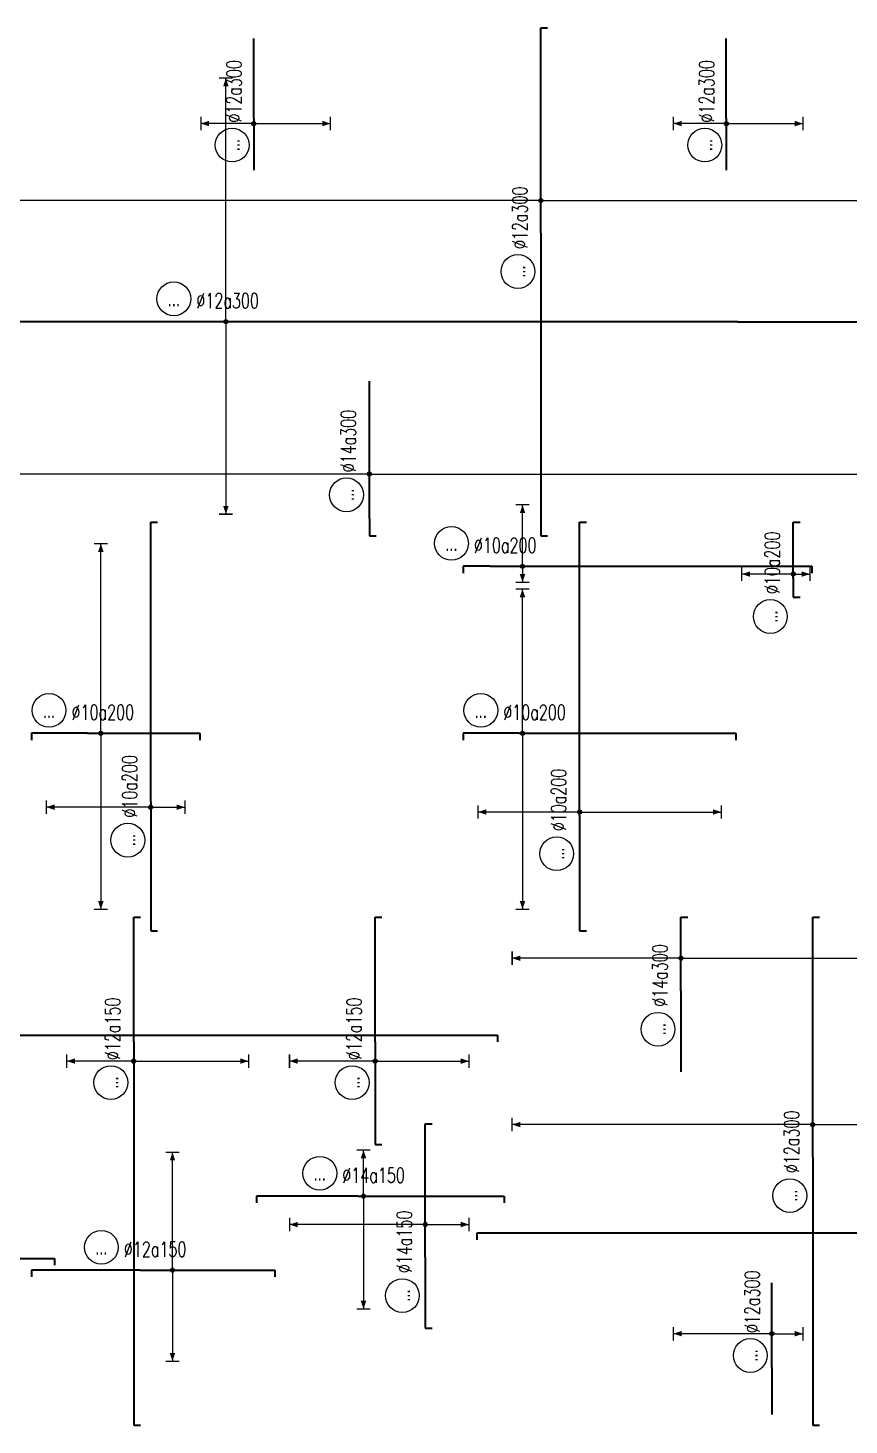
# Model space of a CAD drawing. Header units: millimetres. Extents: x 118516 to 587758, y -25561 to 50684.
# Drawn here: x 282070 to 300138, y 8320 to 39080 of the extents above; entities that cross this region are included whole.
import ezdxf
from ezdxf.enums import TextEntityAlignment as Align

# ---------------------------------------------------------------- set-up
doc = ezdxf.new("R2010")
doc.units = ezdxf.units.MM
doc.layers.get('0').update_dxf_attribs({"lineweight": 20})
for name, color, linetype, lineweight in [('NDC_S_DIM', 1, 'Continuous', 15), ('NDC_S_REBAR', 4, 'Continuous', 35), ('NDC_S_VN TEXT', 7, 'Continuous', 20)]:
    doc.layers.add(name, color=color, linetype=linetype, lineweight=lineweight)
doc.styles.add('ARIAL', font='arial.ttf', dxfattribs={"width": 0.7})
doc.styles.add('NDC_ROMANS', font='romans.shx', dxfattribs={"width": 0.7})

# ---------------------------------------------------------------- blocks, each defined once
blk = doc.blocks.new('*U22')
h = blk.add_hatch(color=6)
edge = h.paths.add_edge_path()
edge.add_arc((-75.12, 0), 0.3, 0, 360)
at = {"layer": 'NDC_S_DIM', "color": 6}
for q in [(-75.12, 43.18), (-75.12, -18.82)]:
    blk.add_line((-75.12, 0), q, dxfattribs=at)
for points in [[(-76.12, 43.18, 0.2, 0.2, 0), (-74.12, 43.18, 0, 0, 0)], [(-76.12, -18.82, 0.2, 0.2, 0), (-74.12, -18.82, 0, 0, 0)]]:
    blk.add_lwpolyline(points, format="xyseb", dxfattribs=at)
at = {"layer": 'NDC_S_DIM'}
blk.add_circle((-82.75, 3.36), 2.48, dxfattribs=at)
at = {"layer": 'NDC_S_DIM', "color": 6}
blk.add_circle((-75.12, 0), 0.3, dxfattribs=at)
for points in [[(-75.52, 41.98), (-75.12, 43.18), (-74.72, 41.98)], [(-75.52, -17.62), (-75.12, -18.82), (-74.72, -17.62)]]:
    blk.add_solid(points, dxfattribs=at)
at = {"layer": 'NDC_S_REBAR'}
for p, q in [((0, 0), (-141.56, 0)), ((-141.56, 0), (-141.56, -1)), ((0, 0), (33.98, 0)), ((33.98, 0), (33.98, -1)), ((-141.56, -1), (-141.56, -1)), ((33.98, -1), (33.98, -1))]:
    blk.add_line(p, q, dxfattribs=at)
at = {"layer": 'NDC_S_VN TEXT', "style": 'ARIAL', "width": 0.7}
blk.add_attdef('KHT', text='', height=2.2, dxfattribs=at).set_placement((-82.75, 3.36), align=Align.MIDDLE_CENTER)
at = {"layer": 'NDC_S_VN TEXT', "color": 3, "style": 'NDC_ROMANS', "width": 0.7}
blk.add_attdef('DKT', (-79.45, 1.98), '', height=2.2, dxfattribs=at)
blk = doc.blocks.new('*U28')
h = blk.add_hatch(color=6)
edge = h.paths.add_edge_path()
edge.add_arc((4.81, 0), 0.3, 0, 360)
at = {"layer": 'NDC_S_DIM', "color": 6}
for q in [(4.81, 44.09), (4.81, -47.25)]:
    blk.add_line((4.81, 0), q, dxfattribs=at)
for points in [[(3.81, 44.09, 0.2, 0.2, 0), (5.81, 44.09, 0, 0, 0)], [(3.81, -47.25, 0.2, 0.2, 0), (5.81, -47.25, 0, 0, 0)]]:
    blk.add_lwpolyline(points, format="xyseb", dxfattribs=at)
at = {"layer": 'NDC_S_DIM'}
blk.add_circle((-5.62, 3.36), 2.48, dxfattribs=at)
at = {"layer": 'NDC_S_DIM', "color": 6}
blk.add_circle((4.81, 0), 0.3, dxfattribs=at)
for points in [[(4.41, 42.89), (4.81, 44.09), (5.21, 42.89)], [(4.41, -46.05), (4.81, -47.25), (5.21, -46.05)]]:
    blk.add_solid(points, dxfattribs=at)
at = {"layer": 'NDC_S_REBAR'}
for p, q in [((0, 0), (-39.3, 0)), ((-39.3, 0), (-39.3, -1)), ((0, 0), (35.24, 0)), ((35.24, 0), (35.24, -1)), ((-39.3, -1), (-39.3, -1)), ((35.24, -1), (35.24, -1))]:
    blk.add_line(p, q, dxfattribs=at)
at = {"layer": 'NDC_S_VN TEXT', "style": 'ARIAL', "width": 0.7}
blk.add_attdef('KHT', text='', height=2.2, dxfattribs=at).set_placement((-5.62, 3.36), align=Align.MIDDLE_CENTER)
at = {"layer": 'NDC_S_VN TEXT', "color": 3, "style": 'NDC_ROMANS', "width": 0.7}
blk.add_attdef('DKT', (-2.32, 1.98), '', height=2.2, dxfattribs=at)
blk = doc.blocks.new('*U30')
h = blk.add_hatch(color=6)
edge = h.paths.add_edge_path()
edge.add_arc((4.81, 0), 0.3, 0, 360)
at = {"layer": 'NDC_S_DIM', "color": 6}
for q in [(4.81, 106.21), (4.81, -87.13)]:
    blk.add_line((4.81, 0), q, dxfattribs=at)
for points in [[(3.81, 106.21, 0.2, 0.2, 0), (5.81, 106.21, 0, 0, 0)], [(3.81, -87.13, 0.2, 0.2, 0), (5.81, -87.13, 0, 0, 0)]]:
    blk.add_lwpolyline(points, format="xyseb", dxfattribs=at)
at = {"layer": 'NDC_S_DIM'}
blk.add_circle((-5.62, 3.36), 2.48, dxfattribs=at)
at = {"layer": 'NDC_S_DIM', "color": 6}
blk.add_circle((4.81, 0), 0.3, dxfattribs=at)
for points in [[(4.41, 105.01), (4.81, 106.21), (5.21, 105.01)], [(4.41, -85.93), (4.81, -87.13), (5.21, -85.93)]]:
    blk.add_solid(points, dxfattribs=at)
at = {"layer": 'NDC_S_REBAR'}
for p, q in [((0, 0), (-44.4, 0)), ((-44.4, 0), (-44.4, -1)), ((0, 0), (30.14, 0)), ((30.14, 0), (30.14, -1)), ((-44.4, -1), (-44.4, -1)), ((30.14, -1), (30.14, -1))]:
    blk.add_line(p, q, dxfattribs=at)
at = {"layer": 'NDC_S_VN TEXT', "style": 'ARIAL', "width": 0.7}
blk.add_attdef('KHT', text='', height=2.2, dxfattribs=at).set_placement((-5.62, 3.36), align=Align.MIDDLE_CENTER)
at = {"layer": 'NDC_S_VN TEXT', "color": 3, "style": 'NDC_ROMANS', "width": 0.7}
blk.add_attdef('DKT', (-2.32, 1.98), '', height=2.2, dxfattribs=at)
blk = doc.blocks.new('*U78')
h = blk.add_hatch(color=6)
edge = h.paths.add_edge_path()
edge.add_arc((0.5, 0), 0.3, 0, 360)
at = {"layer": 'NDC_S_DIM', "color": 6}
for q in [(0.5, 21.16), (0.5, -25.84)]:
    blk.add_line((0.5, 0), q, dxfattribs=at)
for points in [[(-0.5, 21.16, 0.2, 0.2, 0), (1.5, 21.16, 0, 0, 0)], [(-0.5, -25.84, 0.2, 0.2, 0), (1.5, -25.84, 0, 0, 0)]]:
    blk.add_lwpolyline(points, format="xyseb", dxfattribs=at)
at = {"layer": 'NDC_S_DIM'}
blk.add_circle((-5.62, 3.36), 2.48, dxfattribs=at)
at = {"layer": 'NDC_S_DIM', "color": 6}
blk.add_circle((0.5, 0), 0.3, dxfattribs=at)
for points in [[(0.1, 19.96), (0.5, 21.16), (0.9, 19.96)], [(0.1, -24.64), (0.5, -25.84), (0.9, -24.64)]]:
    blk.add_solid(points, dxfattribs=at)
at = {"layer": 'NDC_S_REBAR'}
for p, q in [((0, 0), (-8.18, 0)), ((-8.18, 0), (-8.18, -1)), ((0, 0), (31.82, 0)), ((31.82, 0), (31.82, -1)), ((-8.18, -1), (-8.18, -1)), ((31.82, -1), (31.82, -1))]:
    blk.add_line(p, q, dxfattribs=at)
at = {"layer": 'NDC_S_VN TEXT', "style": 'ARIAL', "width": 0.7}
blk.add_attdef('KHT', text='', height=2.2, dxfattribs=at).set_placement((-5.62, 3.36), align=Align.MIDDLE_CENTER)
at = {"layer": 'NDC_S_VN TEXT', "color": 3, "style": 'NDC_ROMANS', "width": 0.7}
blk.add_attdef('DKT', (-2.32, 1.98), '', height=2.2, dxfattribs=at)
blk = doc.blocks.new('*U35')
h = blk.add_hatch(color=6)
edge = h.paths.add_edge_path()
edge.add_arc((1.97, 0), 0.3, 0, 360)
at = {"layer": 'NDC_S_DIM', "color": 6}
for q in [(1.97, 27.83), (1.97, -25.84)]:
    blk.add_line((1.97, 0), q, dxfattribs=at)
for points in [[(0.97, 27.83, 0.2, 0.2, 0), (2.97, 27.83, 0, 0, 0)], [(0.97, -25.84, 0.2, 0.2, 0), (2.97, -25.84, 0, 0, 0)]]:
    blk.add_lwpolyline(points, format="xyseb", dxfattribs=at)
at = {"layer": 'NDC_S_DIM'}
blk.add_circle((-5.62, 3.36), 2.48, dxfattribs=at)
at = {"layer": 'NDC_S_DIM', "color": 6}
blk.add_circle((1.97, 0), 0.3, dxfattribs=at)
for points in [[(1.57, 26.63), (1.97, 27.83), (2.37, 26.63)], [(1.57, -24.64), (1.97, -25.84), (2.37, -24.64)]]:
    blk.add_solid(points, dxfattribs=at)
at = {"layer": 'NDC_S_REBAR'}
for p, q in [((0, 0), (-8.18, 0)), ((-8.18, 0), (-8.18, -1)), ((0, 0), (16.48, 0)), ((16.48, 0), (16.48, -1)), ((-8.18, -1), (-8.18, -1)), ((16.48, -1), (16.48, -1))]:
    blk.add_line(p, q, dxfattribs=at)
at = {"layer": 'NDC_S_VN TEXT', "style": 'ARIAL', "width": 0.7}
blk.add_attdef('KHT', text='', height=2.2, dxfattribs=at).set_placement((-5.62, 3.36), align=Align.MIDDLE_CENTER)
at = {"layer": 'NDC_S_VN TEXT', "color": 3, "style": 'NDC_ROMANS', "width": 0.7}
blk.add_attdef('DKT', (-2.32, 1.98), '', height=2.2, dxfattribs=at)
blk = doc.blocks.new('*U31')
h = blk.add_hatch(color=6)
edge = h.paths.add_edge_path()
edge.add_arc((4.81, 0), 0.3, 0, 360)
at = {"layer": 'NDC_S_DIM', "color": 6}
for q in [(4.81, 9.02), (4.81, -2.36)]:
    blk.add_line((4.81, 0), q, dxfattribs=at)
for points in [[(3.81, 9.02, 0.2, 0.2, 0), (5.81, 9.02, 0, 0, 0)], [(3.81, -2.36, 0.2, 0.2, 0), (5.81, -2.36, 0, 0, 0)]]:
    blk.add_lwpolyline(points, format="xyseb", dxfattribs=at)
at = {"layer": 'NDC_S_DIM'}
blk.add_circle((-5.62, 3.36), 2.48, dxfattribs=at)
at = {"layer": 'NDC_S_DIM', "color": 6}
blk.add_circle((4.81, 0), 0.3, dxfattribs=at)
for points in [[(4.41, 7.82), (4.81, 9.02), (5.21, 7.82)], [(4.41, -1.16), (4.81, -2.36), (5.21, -1.16)]]:
    blk.add_solid(points, dxfattribs=at)
at = {"layer": 'NDC_S_REBAR'}
for p, q in [((0, 0), (-3.88, 0)), ((-3.88, 0), (-3.88, -1)), ((0, 0), (47.26, 0)), ((47.26, 0), (47.26, -1)), ((-3.88, -1), (-3.88, -1)), ((47.26, -1), (47.26, -1))]:
    blk.add_line(p, q, dxfattribs=at)
at = {"layer": 'NDC_S_VN TEXT', "style": 'ARIAL', "width": 0.7}
blk.add_attdef('KHT', text='', height=2.2, dxfattribs=at).set_placement((-5.62, 3.36), align=Align.MIDDLE_CENTER)
at = {"layer": 'NDC_S_VN TEXT', "color": 3, "style": 'NDC_ROMANS', "width": 0.7}
blk.add_attdef('DKT', (-2.32, 1.98), '', height=2.2, dxfattribs=at)
blk = doc.blocks.new('*U32')
h = blk.add_hatch(color=6)
edge = h.paths.add_edge_path()
edge.add_arc((-0.79, 0), 0.3, 0, 360)
at = {"layer": 'NDC_S_DIM', "color": 6}
for q in [(-0.79, 15.31), (-0.79, -5.02)]:
    blk.add_line((-0.79, 0), q, dxfattribs=at)
for points in [[(-1.79, 15.31, 0.2, 0.2, 0), (0.21, 15.31, 0, 0, 0)], [(-1.79, -5.02, 0.2, 0.2, 0), (0.21, -5.02, 0, 0, 0)]]:
    blk.add_lwpolyline(points, format="xyseb", dxfattribs=at)
at = {"layer": 'NDC_S_DIM'}
blk.add_circle((-5.62, 3.36), 2.48, dxfattribs=at)
at = {"layer": 'NDC_S_DIM', "color": 6}
blk.add_circle((-0.79, 0), 0.3, dxfattribs=at)
for points in [[(-1.19, 14.11), (-0.79, 15.31), (-0.39, 14.11)], [(-1.19, -3.82), (-0.79, -5.02), (-0.39, -3.82)]]:
    blk.add_solid(points, dxfattribs=at)
at = {"layer": 'NDC_S_REBAR'}
for p, q in [((0, 0), (-18.94, 0)), ((-18.94, 0), (-18.94, -1)), ((0, 0), (41.06, 0)), ((41.06, 0), (41.06, -1)), ((-18.94, -1), (-18.94, -1)), ((41.06, -1), (41.06, -1))]:
    blk.add_line(p, q, dxfattribs=at)
at = {"layer": 'NDC_S_VN TEXT', "style": 'ARIAL', "width": 0.7}
blk.add_attdef('KHT', text='', height=2.2, dxfattribs=at).set_placement((-5.62, 3.36), align=Align.MIDDLE_CENTER)
at = {"layer": 'NDC_S_VN TEXT', "color": 3, "style": 'NDC_ROMANS', "width": 0.7}
blk.add_attdef('DKT', (-2.32, 1.98), '', height=2.2, dxfattribs=at)
blk = doc.blocks.new('*U33')
h = blk.add_hatch(color=6)
edge = h.paths.add_edge_path()
edge.add_arc((0.5, 0), 0.3, 0, 360)
at = {"layer": 'NDC_S_DIM', "color": 6}
for q in [(0.5, 14.9), (0.5, -20.77)]:
    blk.add_line((0.5, 0), q, dxfattribs=at)
for points in [[(-0.5, 14.9, 0.2, 0.2, 0), (1.5, 14.9, 0, 0, 0)], [(-0.5, -20.77, 0.2, 0.2, 0), (1.5, -20.77, 0, 0, 0)]]:
    blk.add_lwpolyline(points, format="xyseb", dxfattribs=at)
at = {"layer": 'NDC_S_DIM'}
blk.add_circle((-5.62, 3.36), 2.48, dxfattribs=at)
at = {"layer": 'NDC_S_DIM', "color": 6}
blk.add_circle((0.5, 0), 0.3, dxfattribs=at)
for points in [[(0.1, 13.7), (0.5, 14.9), (0.9, 13.7)], [(0.1, -19.57), (0.5, -20.77), (0.9, -19.57)]]:
    blk.add_solid(points, dxfattribs=at)
at = {"layer": 'NDC_S_REBAR'}
for p, q in [((0, 0), (-16.95, 0)), ((-16.95, 0), (-16.95, -1)), ((0, 0), (43.05, 0)), ((43.05, 0), (43.05, -1)), ((-16.95, -1), (-16.95, -1)), ((43.05, -1), (43.05, -1))]:
    blk.add_line(p, q, dxfattribs=at)
at = {"layer": 'NDC_S_VN TEXT', "style": 'ARIAL', "width": 0.7}
blk.add_attdef('KHT', text='', height=2.2, dxfattribs=at).set_placement((-5.62, 3.36), align=Align.MIDDLE_CENTER)
at = {"layer": 'NDC_S_VN TEXT', "color": 3, "style": 'NDC_ROMANS', "width": 0.7}
blk.add_attdef('DKT', (-2.32, 1.98), '', height=2.2, dxfattribs=at)
blk = doc.blocks.new('*U34')
h = blk.add_hatch(color=6)
edge = h.paths.add_edge_path()
edge.add_arc((0.61, 0), 0.3, 0, 360)
at = {"layer": 'NDC_S_DIM', "color": 6}
for q in [(0.61, 7.56), (0.61, -2.44)]:
    blk.add_line((0.61, 0), q, dxfattribs=at)
for points in [[(-0.39, 7.56, 0.2, 0.2, 0), (1.61, 7.56, 0, 0, 0)], [(-0.39, -2.44, 0.2, 0.2, 0), (1.61, -2.44, 0, 0, 0)]]:
    blk.add_lwpolyline(points, format="xyseb", dxfattribs=at)
at = {"layer": 'NDC_S_DIM'}
blk.add_circle((-5.62, 3.36), 2.48, dxfattribs=at)
at = {"layer": 'NDC_S_DIM', "color": 6}
blk.add_circle((0.61, 0), 0.3, dxfattribs=at)
for points in [[(0.21, 6.36), (0.61, 7.56), (1.01, 6.36)], [(0.21, -1.24), (0.61, -2.44), (1.01, -1.24)]]:
    blk.add_solid(points, dxfattribs=at)
at = {"layer": 'NDC_S_REBAR'}
for p, q in [((0, 0), (-2.76, 0)), ((-2.76, 0), (-2.76, -1)), ((0, 0), (8.24, 0)), ((8.24, 0), (8.24, -1)), ((-2.76, -1), (-2.76, -1)), ((8.24, -1), (8.24, -1))]:
    blk.add_line(p, q, dxfattribs=at)
at = {"layer": 'NDC_S_VN TEXT', "style": 'ARIAL', "width": 0.7}
blk.add_attdef('KHT', text='', height=2.2, dxfattribs=at).set_placement((-5.62, 3.36), align=Align.MIDDLE_CENTER)
at = {"layer": 'NDC_S_VN TEXT', "color": 3, "style": 'NDC_ROMANS', "width": 0.7}
blk.add_attdef('DKT', (-2.32, 1.98), '', height=2.2, dxfattribs=at)
blk = doc.blocks.new('*U19')
h = blk.add_hatch(color=6)
edge = h.paths.add_edge_path()
edge.add_arc((-75.12, 0), 0.3, 0, 360)
at = {"layer": 'NDC_S_DIM', "color": 6}
for q in [(-75.12, 35.75), (-75.12, -28.25)]:
    blk.add_line((-75.12, 0), q, dxfattribs=at)
for points in [[(-76.12, 35.75, 0.2, 0.2, 0), (-74.12, 35.75, 0, 0, 0)], [(-76.12, -28.25, 0.2, 0.2, 0), (-74.12, -28.25, 0, 0, 0)]]:
    blk.add_lwpolyline(points, format="xyseb", dxfattribs=at)
at = {"layer": 'NDC_S_DIM'}
blk.add_circle((-82.75, 3.36), 2.48, dxfattribs=at)
at = {"layer": 'NDC_S_DIM', "color": 6}
blk.add_circle((-75.12, 0), 0.3, dxfattribs=at)
for points in [[(-75.52, 34.55), (-75.12, 35.75), (-74.72, 34.55)], [(-75.52, -27.05), (-75.12, -28.25), (-74.72, -27.05)]]:
    blk.add_solid(points, dxfattribs=at)
at = {"layer": 'NDC_S_REBAR'}
for q in [(-140.95, 0), (137.25, 0)]:
    blk.add_line((0, 0), q, dxfattribs=at)
at = {"layer": 'NDC_S_VN TEXT', "style": 'ARIAL', "width": 0.7}
blk.add_attdef('KHT', text='', height=2.2, dxfattribs=at).set_placement((-82.75, 3.36), align=Align.MIDDLE_CENTER)
at = {"layer": 'NDC_S_VN TEXT', "color": 3, "style": 'NDC_ROMANS', "width": 0.7}
blk.add_attdef('DKT', (-79.45, 1.98), '', height=2.2, dxfattribs=at)
blk = doc.blocks.new('*U20')
h = blk.add_hatch(color=6)
edge = h.paths.add_edge_path()
edge.add_arc((4.81, 0), 0.3, 0, 360)
at = {"layer": 'NDC_S_DIM', "color": 6}
for q in [(4.81, 24.76), (4.81, -66.57)]:
    blk.add_line((4.81, 0), q, dxfattribs=at)
for points in [[(3.81, 24.76, 0.2, 0.2, 0), (5.81, 24.76, 0, 0, 0)], [(3.81, -66.57, 0.2, 0.2, 0), (5.81, -66.57, 0, 0, 0)]]:
    blk.add_lwpolyline(points, format="xyseb", dxfattribs=at)
at = {"layer": 'NDC_S_DIM'}
blk.add_circle((-5.62, 3.36), 2.48, dxfattribs=at)
at = {"layer": 'NDC_S_DIM', "color": 6}
blk.add_circle((4.81, 0), 0.3, dxfattribs=at)
for points in [[(4.41, 23.56), (4.81, 24.76), (5.21, 23.56)], [(4.41, -65.37), (4.81, -66.57), (5.21, -65.37)]]:
    blk.add_solid(points, dxfattribs=at)
at = {"layer": 'NDC_S_REBAR'}
for p, q in [((0, 0), (-11.85, 0)), ((-11.85, 0), (-11.85, 0)), ((0, 0), (10.81, 0)), ((10.81, 0), (10.81, -1)), ((-11.85, 0), (-11.85, 0)), ((10.81, -1), (10.81, -1))]:
    blk.add_line(p, q, dxfattribs=at)
at = {"layer": 'NDC_S_VN TEXT', "style": 'ARIAL', "width": 0.7}
blk.add_attdef('KHT', text='', height=2.2, dxfattribs=at).set_placement((-5.62, 3.36), align=Align.MIDDLE_CENTER)
at = {"layer": 'NDC_S_VN TEXT', "color": 3, "style": 'NDC_ROMANS', "width": 0.7}
blk.add_attdef('DKT', (-2.32, 1.98), '', height=2.2, dxfattribs=at)
blk = doc.blocks.new('*U21')
h = blk.add_hatch(color=6)
edge = h.paths.add_edge_path()
edge.add_arc((6.53, 0), 0.3, 0, 360)
at = {"layer": 'NDC_S_DIM', "color": 6}
for q in [(6.53, 81.06), (6.53, -112.28)]:
    blk.add_line((6.53, 0), q, dxfattribs=at)
for points in [[(5.53, 81.06, 0.2, 0.2, 0), (7.53, 81.06, 0, 0, 0)], [(5.53, -112.28, 0.2, 0.2, 0), (7.53, -112.28, 0, 0, 0)]]:
    blk.add_lwpolyline(points, format="xyseb", dxfattribs=at)
at = {"layer": 'NDC_S_DIM'}
blk.add_circle((3.49, 3.36), 2.48, dxfattribs=at)
at = {"layer": 'NDC_S_DIM', "color": 6}
blk.add_circle((6.53, 0), 0.3, dxfattribs=at)
for points in [[(6.13, 79.86), (6.53, 81.06), (6.93, 79.86)], [(6.13, -111.08), (6.53, -112.28), (6.93, -111.08)]]:
    blk.add_solid(points, dxfattribs=at)
at = {"layer": 'NDC_S_REBAR'}
for p, q in [((0, 0), (-2.52, 0)), ((-2.52, 0), (-2.52, -1)), ((0, 0), (20.15, 0)), ((20.15, 0), (20.15, 0)), ((20.15, 0), (20.15, 0)), ((-2.52, -1), (-2.52, -1))]:
    blk.add_line(p, q, dxfattribs=at)
at = {"layer": 'NDC_S_VN TEXT', "style": 'ARIAL', "width": 0.7}
blk.add_attdef('KHT', text='', height=2.2, dxfattribs=at).set_placement((3.49, 3.36), align=Align.MIDDLE_CENTER)
at = {"layer": 'NDC_S_VN TEXT', "color": 3, "style": 'NDC_ROMANS', "width": 0.7}
blk.add_attdef('DKT', (6.79, 1.98), '', height=2.2, dxfattribs=at)
blk = doc.blocks.new('*U41')
h = blk.add_hatch(color=6)
edge = h.paths.add_edge_path()
edge.add_arc((4.81, 0), 0.3, 0, 360)
at = {"layer": 'NDC_S_DIM', "color": 6}
for q in [(4.81, 14.14), (4.81, -12.19)]:
    blk.add_line((4.81, 0), q, dxfattribs=at)
for points in [[(3.81, 14.14, 0.2, 0.2, 0), (5.81, 14.14, 0, 0, 0)], [(3.81, -12.19, 0.2, 0.2, 0), (5.81, -12.19, 0, 0, 0)]]:
    blk.add_lwpolyline(points, format="xyseb", dxfattribs=at)
at = {"layer": 'NDC_S_DIM'}
blk.add_circle((-5.62, 3.36), 2.48, dxfattribs=at)
at = {"layer": 'NDC_S_DIM', "color": 6}
blk.add_circle((4.81, 0), 0.3, dxfattribs=at)
for points in [[(4.41, 12.94), (4.81, 14.14), (5.21, 12.94)], [(4.41, -10.99), (4.81, -12.19), (5.21, -10.99)]]:
    blk.add_solid(points, dxfattribs=at)
at = {"layer": 'NDC_S_REBAR'}
for p, q in [((0, 0), (-108.4, 0)), ((-108.4, 0), (-108.4, -1)), ((0, 0), (88.45, 0)), ((88.45, 0), (88.45, -1)), ((-108.4, -1), (-108.4, -1)), ((88.45, -1), (88.45, -1))]:
    blk.add_line(p, q, dxfattribs=at)
at = {"layer": 'NDC_S_VN TEXT', "style": 'ARIAL', "width": 0.7}
blk.add_attdef('KHT', text='', height=2.2, dxfattribs=at).set_placement((-5.62, 3.36), align=Align.MIDDLE_CENTER)
at = {"layer": 'NDC_S_VN TEXT', "color": 3, "style": 'NDC_ROMANS', "width": 0.7}
blk.add_attdef('DKT', (-2.32, 1.98), '', height=2.2, dxfattribs=at)
blk = doc.blocks.new('*U42')
h = blk.add_hatch(color=6)
edge = h.paths.add_edge_path()
edge.add_arc((4.81, 0), 0.3, 0, 360)
at = {"layer": 'NDC_S_DIM', "color": 6}
for q in [(4.81, 17.3), (4.81, -13.37)]:
    blk.add_line((4.81, 0), q, dxfattribs=at)
for points in [[(3.81, 17.3, 0.2, 0.2, 0), (5.81, 17.3, 0, 0, 0)], [(3.81, -13.37, 0.2, 0.2, 0), (5.81, -13.37, 0, 0, 0)]]:
    blk.add_lwpolyline(points, format="xyseb", dxfattribs=at)
at = {"layer": 'NDC_S_DIM'}
blk.add_circle((-5.62, 3.36), 2.48, dxfattribs=at)
at = {"layer": 'NDC_S_DIM', "color": 6}
blk.add_circle((4.81, 0), 0.3, dxfattribs=at)
for points in [[(4.41, 16.1), (4.81, 17.3), (5.21, 16.1)], [(4.41, -12.17), (4.81, -13.37), (5.21, -12.17)]]:
    blk.add_solid(points, dxfattribs=at)
at = {"layer": 'NDC_S_REBAR'}
for p, q in [((0, 0), (-15.86, 0)), ((-15.86, 0), (-15.86, -1)), ((0, 0), (19.81, 0)), ((19.81, 0), (19.81, -1)), ((-15.86, -1), (-15.86, -1)), ((19.81, -1), (19.81, -1))]:
    blk.add_line(p, q, dxfattribs=at)
at = {"layer": 'NDC_S_VN TEXT', "style": 'ARIAL', "width": 0.7}
blk.add_attdef('KHT', text='', height=2.2, dxfattribs=at).set_placement((-5.62, 3.36), align=Align.MIDDLE_CENTER)
at = {"layer": 'NDC_S_VN TEXT', "color": 3, "style": 'NDC_ROMANS', "width": 0.7}
blk.add_attdef('DKT', (-2.32, 1.98), '', height=2.2, dxfattribs=at)
blk = doc.blocks.new('*U44')
h = blk.add_hatch(color=6)
edge = h.paths.add_edge_path()
edge.add_arc((-2.83, 0), 0.3, 0, 360)
at = {"layer": 'NDC_S_DIM', "color": 6}
for q in [(-2.83, 9.82), (-2.83, -16.85)]:
    blk.add_line((-2.83, 0), q, dxfattribs=at)
for points in [[(-3.83, 9.82, 0.2, 0.2, 0), (-1.83, 9.82, 0, 0, 0)], [(-3.83, -16.85, 0.2, 0.2, 0), (-1.83, -16.85, 0, 0, 0)]]:
    blk.add_lwpolyline(points, format="xyseb", dxfattribs=at)
at = {"layer": 'NDC_S_DIM'}
blk.add_circle((-5.98, 3.36), 2.48, dxfattribs=at)
at = {"layer": 'NDC_S_DIM', "color": 6}
blk.add_circle((-2.83, 0), 0.3, dxfattribs=at)
for points in [[(-3.23, 8.62), (-2.83, 9.82), (-2.43, 8.62)], [(-3.23, -15.65), (-2.83, -16.85), (-2.43, -15.65)]]:
    blk.add_solid(points, dxfattribs=at)
at = {"layer": 'NDC_S_REBAR'}
for p, q in [((0, 0), (-56.25, 0)), ((-56.25, 0), (-56.25, -1)), ((0, 0), (18.29, 0)), ((18.29, 0), (18.29, -1)), ((-56.25, -1), (-56.25, -1)), ((18.29, -1), (18.29, -1))]:
    blk.add_line(p, q, dxfattribs=at)
at = {"layer": 'NDC_S_VN TEXT', "style": 'ARIAL', "width": 0.7}
blk.add_attdef('KHT', text='', height=2.2, dxfattribs=at).set_placement((-5.98, 3.36), align=Align.MIDDLE_CENTER)
at = {"layer": 'NDC_S_VN TEXT', "color": 3, "style": 'NDC_ROMANS', "width": 0.7}
blk.add_attdef('DKT', (-2.68, 1.98), '', height=2.2, dxfattribs=at)
blk = doc.blocks.new('*U45')
h = blk.add_hatch(color=6)
edge = h.paths.add_edge_path()
edge.add_arc((-2.83, 0), 0.3, 0, 360)
at = {"layer": 'NDC_S_DIM', "color": 6}
for q in [(-2.83, 12.56), (-2.83, -13.77)]:
    blk.add_line((-2.83, 0), q, dxfattribs=at)
for points in [[(-3.83, 12.56, 0.2, 0.2, 0), (-1.83, 12.56, 0, 0, 0)], [(-3.83, -13.77, 0.2, 0.2, 0), (-1.83, -13.77, 0, 0, 0)]]:
    blk.add_lwpolyline(points, format="xyseb", dxfattribs=at)
at = {"layer": 'NDC_S_DIM'}
blk.add_circle((-5.98, 3.36), 2.48, dxfattribs=at)
at = {"layer": 'NDC_S_DIM', "color": 6}
blk.add_circle((-2.83, 0), 0.3, dxfattribs=at)
for points in [[(-3.23, 11.36), (-2.83, 12.56), (-2.43, 11.36)], [(-3.23, -12.57), (-2.83, -13.77), (-2.43, -12.57)]]:
    blk.add_solid(points, dxfattribs=at)
at = {"layer": 'NDC_S_REBAR'}
for p, q in [((0, 0), (-15.05, 0)), ((-15.05, 0), (-15.05, -1)), ((0, 0), (18.29, 0)), ((18.29, 0), (18.29, -1)), ((-15.05, -1), (-15.05, -1)), ((18.29, -1), (18.29, -1))]:
    blk.add_line(p, q, dxfattribs=at)
at = {"layer": 'NDC_S_VN TEXT', "style": 'ARIAL', "width": 0.7}
blk.add_attdef('KHT', text='', height=2.2, dxfattribs=at).set_placement((-5.98, 3.36), align=Align.MIDDLE_CENTER)
at = {"layer": 'NDC_S_VN TEXT', "color": 3, "style": 'NDC_ROMANS', "width": 0.7}
blk.add_attdef('DKT', (-2.68, 1.98), '', height=2.2, dxfattribs=at)
blk = doc.blocks.new('*U46')
h = blk.add_hatch(color=6)
edge = h.paths.add_edge_path()
edge.add_arc((0.8, 0), 0.3, 0, 360)
at = {"layer": 'NDC_S_DIM', "color": 6}
for q in [(0.8, 6.77), (0.8, -16.56)]:
    blk.add_line((0.8, 0), q, dxfattribs=at)
for points in [[(-0.2, 6.77, 0.2, 0.2, 0), (1.8, 6.77, 0, 0, 0)], [(-0.2, -16.56, 0.2, 0.2, 0), (1.8, -16.56, 0, 0, 0)]]:
    blk.add_lwpolyline(points, format="xyseb", dxfattribs=at)
at = {"layer": 'NDC_S_DIM'}
blk.add_circle((-5.62, 3.36), 2.48, dxfattribs=at)
at = {"layer": 'NDC_S_DIM', "color": 6}
blk.add_circle((0.8, 0), 0.3, dxfattribs=at)
for points in [[(0.4, 5.57), (0.8, 6.77), (1.2, 5.57)], [(0.4, -15.36), (0.8, -16.56), (1.2, -15.36)]]:
    blk.add_solid(points, dxfattribs=at)
at = {"layer": 'NDC_S_REBAR'}
for p, q in [((0, 0), (-14.9, 0)), ((-14.9, 0), (-14.9, -1)), ((0, 0), (21.44, 0)), ((21.44, 0), (21.44, -1)), ((-14.9, -1), (-14.9, -1)), ((21.44, -1), (21.44, -1))]:
    blk.add_line(p, q, dxfattribs=at)
at = {"layer": 'NDC_S_VN TEXT', "style": 'ARIAL', "width": 0.7}
blk.add_attdef('KHT', text='', height=2.2, dxfattribs=at).set_placement((-5.62, 3.36), align=Align.MIDDLE_CENTER)
at = {"layer": 'NDC_S_VN TEXT', "color": 3, "style": 'NDC_ROMANS', "width": 0.7}
blk.add_attdef('DKT', (-2.32, 1.98), '', height=2.2, dxfattribs=at)
blk = doc.blocks.new('*U47')
h = blk.add_hatch(color=6)
edge = h.paths.add_edge_path()
edge.add_arc((4.81, 0), 0.3, 0, 360)
at = {"layer": 'NDC_S_DIM', "color": 6}
for q in [(4.81, 19.92), (4.81, -6.41)]:
    blk.add_line((4.81, 0), q, dxfattribs=at)
for points in [[(3.81, 19.92, 0.2, 0.2, 0), (5.81, 19.92, 0, 0, 0)], [(3.81, -6.41, 0.2, 0.2, 0), (5.81, -6.41, 0, 0, 0)]]:
    blk.add_lwpolyline(points, format="xyseb", dxfattribs=at)
at = {"layer": 'NDC_S_DIM'}
blk.add_circle((-5.62, 3.36), 2.48, dxfattribs=at)
at = {"layer": 'NDC_S_DIM', "color": 6}
blk.add_circle((4.81, 0), 0.3, dxfattribs=at)
for points in [[(4.41, 18.72), (4.81, 19.92), (5.21, 18.72)], [(4.41, -5.21), (4.81, -6.41), (5.21, -5.21)]]:
    blk.add_solid(points, dxfattribs=at)
at = {"layer": 'NDC_S_REBAR'}
for p, q in [((0, 0), (-10.42, 0)), ((-10.42, 0), (-10.42, -1)), ((0, 0), (19.58, 0)), ((19.58, 0), (19.58, -1)), ((-10.42, -1), (-10.42, -1)), ((19.58, -1), (19.58, -1))]:
    blk.add_line(p, q, dxfattribs=at)
at = {"layer": 'NDC_S_VN TEXT', "style": 'ARIAL', "width": 0.7}
blk.add_attdef('KHT', text='', height=2.2, dxfattribs=at).set_placement((-5.62, 3.36), align=Align.MIDDLE_CENTER)
at = {"layer": 'NDC_S_VN TEXT', "color": 3, "style": 'NDC_ROMANS', "width": 0.7}
blk.add_attdef('DKT', (-2.32, 1.98), '', height=2.2, dxfattribs=at)
blk = doc.blocks.new('*U50')
h = blk.add_hatch(color=6)
edge = h.paths.add_edge_path()
edge.add_arc((0.8, 0), 0.3, 0, 360)
at = {"layer": 'NDC_S_DIM', "color": 6}
for q in [(0.8, 15.57), (0.8, -15.09)]:
    blk.add_line((0.8, 0), q, dxfattribs=at)
for points in [[(-0.2, 15.57, 0.2, 0.2, 0), (1.8, 15.57, 0, 0, 0)], [(-0.2, -15.09, 0.2, 0.2, 0), (1.8, -15.09, 0, 0, 0)]]:
    blk.add_lwpolyline(points, format="xyseb", dxfattribs=at)
at = {"layer": 'NDC_S_DIM'}
blk.add_circle((-5.62, 3.36), 2.48, dxfattribs=at)
at = {"layer": 'NDC_S_DIM', "color": 6}
blk.add_circle((0.8, 0), 0.3, dxfattribs=at)
for points in [[(0.4, 14.37), (0.8, 15.57), (1.2, 14.37)], [(0.4, -13.89), (0.8, -15.09), (1.2, -13.89)]]:
    blk.add_solid(points, dxfattribs=at)
at = {"layer": 'NDC_S_REBAR'}
for p, q in [((0, 0), (-93.25, 0)), ((-93.25, 0), (-93.25, -1)), ((0, 0), (82.29, 0)), ((82.29, 0), (82.29, -1)), ((-93.25, -1), (-93.25, -1)), ((82.29, -1), (82.29, -1))]:
    blk.add_line(p, q, dxfattribs=at)
at = {"layer": 'NDC_S_VN TEXT', "style": 'ARIAL', "width": 0.7}
blk.add_attdef('KHT', text='', height=2.2, dxfattribs=at).set_placement((-5.62, 3.36), align=Align.MIDDLE_CENTER)
at = {"layer": 'NDC_S_VN TEXT', "color": 3, "style": 'NDC_ROMANS', "width": 0.7}
blk.add_attdef('DKT', (-2.32, 1.98), '', height=2.2, dxfattribs=at)
blk = doc.blocks.new('*U65')
h = blk.add_hatch(color=6)
edge = h.paths.add_edge_path()
edge.add_arc((-0.77, 0), 0.3, 0, 360)
at = {"layer": 'NDC_S_DIM', "color": 6}
for q in [(-0.77, 7.75), (-0.77, -11.25)]:
    blk.add_line((-0.77, 0), q, dxfattribs=at)
for points in [[(-1.77, 7.75, 0.2, 0.2, 0), (0.23, 7.75, 0, 0, 0)], [(-1.77, -11.25, 0.2, 0.2, 0), (0.23, -11.25, 0, 0, 0)]]:
    blk.add_lwpolyline(points, format="xyseb", dxfattribs=at)
at = {"layer": 'NDC_S_DIM'}
blk.add_circle((-3.93, 3.16), 2.48, dxfattribs=at)
at = {"layer": 'NDC_S_DIM', "color": 6}
blk.add_circle((-0.77, 0), 0.3, dxfattribs=at)
for points in [[(-1.17, 6.55), (-0.77, 7.75), (-0.37, 6.55)], [(-1.17, -10.05), (-0.77, -11.25), (-0.37, -10.05)]]:
    blk.add_solid(points, dxfattribs=at)
at = {"layer": 'NDC_S_REBAR'}
for p, q in [((0, 0), (-7.6, 0)), ((-7.6, 0), (-7.6, 0)), ((0, 0), (11.73, 0)), ((11.73, 0), (11.73, 0)), ((11.73, 0), (11.73, 0)), ((-7.6, 0), (-7.6, 0))]:
    blk.add_line(p, q, dxfattribs=at)
at = {"layer": 'NDC_S_VN TEXT', "style": 'ARIAL', "width": 0.7}
blk.add_attdef('KHT', text='', height=2.2, dxfattribs=at).set_placement((-3.93, 3.16), align=Align.MIDDLE_CENTER)
at = {"layer": 'NDC_S_VN TEXT', "color": 3, "style": 'NDC_ROMANS', "width": 0.7}
blk.add_attdef('DKT', (-0.63, 1.78), '', height=2.2, dxfattribs=at)
blk = doc.blocks.new('*U66')
h = blk.add_hatch(color=6)
edge = h.paths.add_edge_path()
edge.add_arc((4.94, 0), 0.3, 0, 360)
at = {"layer": 'NDC_S_DIM', "color": 6}
for q in [(4.94, 14.43), (4.94, -4.57)]:
    blk.add_line((4.94, 0), q, dxfattribs=at)
for points in [[(3.94, 14.43, 0.2, 0.2, 0), (5.94, 14.43, 0, 0, 0)], [(3.94, -4.57, 0.2, 0.2, 0), (5.94, -4.57, 0, 0, 0)]]:
    blk.add_lwpolyline(points, format="xyseb", dxfattribs=at)
at = {"layer": 'NDC_S_DIM'}
blk.add_circle((1.74, 3.16), 2.48, dxfattribs=at)
at = {"layer": 'NDC_S_DIM', "color": 6}
blk.add_circle((4.94, 0), 0.3, dxfattribs=at)
for points in [[(4.54, 13.23), (4.94, 14.43), (5.34, 13.23)], [(4.54, -3.37), (4.94, -4.57), (5.34, -3.37)]]:
    blk.add_solid(points, dxfattribs=at)
at = {"layer": 'NDC_S_REBAR'}
for p, q in [((0, 0), (-6.94, 0)), ((-6.94, 0), (-6.94, 0)), ((0, 0), (12.4, 0)), ((12.4, 0), (12.4, 0)), ((12.4, 0), (12.4, 0)), ((-6.94, 0), (-6.94, 0))]:
    blk.add_line(p, q, dxfattribs=at)
at = {"layer": 'NDC_S_VN TEXT', "style": 'ARIAL', "width": 0.7}
blk.add_attdef('KHT', text='', height=2.2, dxfattribs=at).set_placement((1.74, 3.16), align=Align.MIDDLE_CENTER)
at = {"layer": 'NDC_S_VN TEXT', "color": 3, "style": 'NDC_ROMANS', "width": 0.7}
blk.add_attdef('DKT', (5.04, 1.78), '', height=2.2, dxfattribs=at)

msp = doc.modelspace()

# ---------------------------------------------------------------- block references
at = {"layer": 'NDC_S_REBAR', "xscale": 150, "yscale": 150, "zscale": 150, "rotation": 90}
for name, p, values in [('*U30', (293356, 34559.7), {'KHT': '...', 'DKT': '%%c12a300'}), ('*U65', (287037.1, 37090.3), {'KHT': '...', 'DKT': '%%c12a300'}), ('*U65', (297437.1, 37090.3), {'KHT': '...', 'DKT': '%%c12a300'}), ('*U21', (289583.3, 28277.8), {'KHT': '...', 'DKT': '%%c14a300'}), ('*U32', (284771.3, 22041.5), {'KHT': '...', 'DKT': '%%c10a200'}), ('*U33', (294209.3, 21742.4), {'KHT': '...', 'DKT': '%%c10a200'}), ('*U34', (298909.7, 26963.7), {'KHT': '...', 'DKT': '%%c10a200'}), ('*U44', (284397.8, 16757.2), {'KHT': '...', 'DKT': '%%c12a150'}), ('*U45', (289709.4, 16757.2), {'KHT': '...', 'DKT': '%%c12a150'}), ('*U28', (299338.1, 14214.6), {'KHT': '...', 'DKT': '%%c12a300'}), ('*U20', (296438.8, 17877.8), {'KHT': '...', 'DKT': '%%c14a300'}), ('*U47', (290813.6, 12013.5), {'KHT': '...', 'DKT': '%%c14a150'}), ('*U66', (298438.8, 9590.3), {'KHT': '...', 'DKT': '%%c12a300'})]:
    msp.add_blockref(name, p, dxfattribs=at).add_auto_attribs(values)
at = {"layer": 'NDC_S_REBAR', "xscale": 150, "yscale": 150, "zscale": 150}
for name, p, values in [('*U19', (297692.9, 32612.7), {'KHT': '...', 'DKT': '%%c12a300'}), ('*U31', (292231.6, 27228.3), {'KHT': '...', 'DKT': '%%c10a200'}), ('*U35', (283377.3, 23550.9), {'KHT': '...', 'DKT': '%%c10a200'}), ('*U78', (292877.3, 23550.9), {'KHT': '...', 'DKT': '%%c10a200'}), ('*U41', (279133, 16904.1), {'KHT': '...', 'DKT': '%%c12a150'}), ('*U22', (313183.7, 12548.4), {'KHT': '...', 'DKT': '%%c12a300'}), ('*U50', (270307.2, 11988.9), {'KHT': '...', 'DKT': '%%c14a150'}), ('*U42', (284528.3, 11730), {'KHT': '...', 'DKT': '%%c12a150'}), ('*U46', (289334.5, 13359.6), {'KHT': '...', 'DKT': '%%c14a150'})]:
    msp.add_blockref(name, p, dxfattribs=at).add_auto_attribs(values)

doc.saveas('drawing.dxf')
